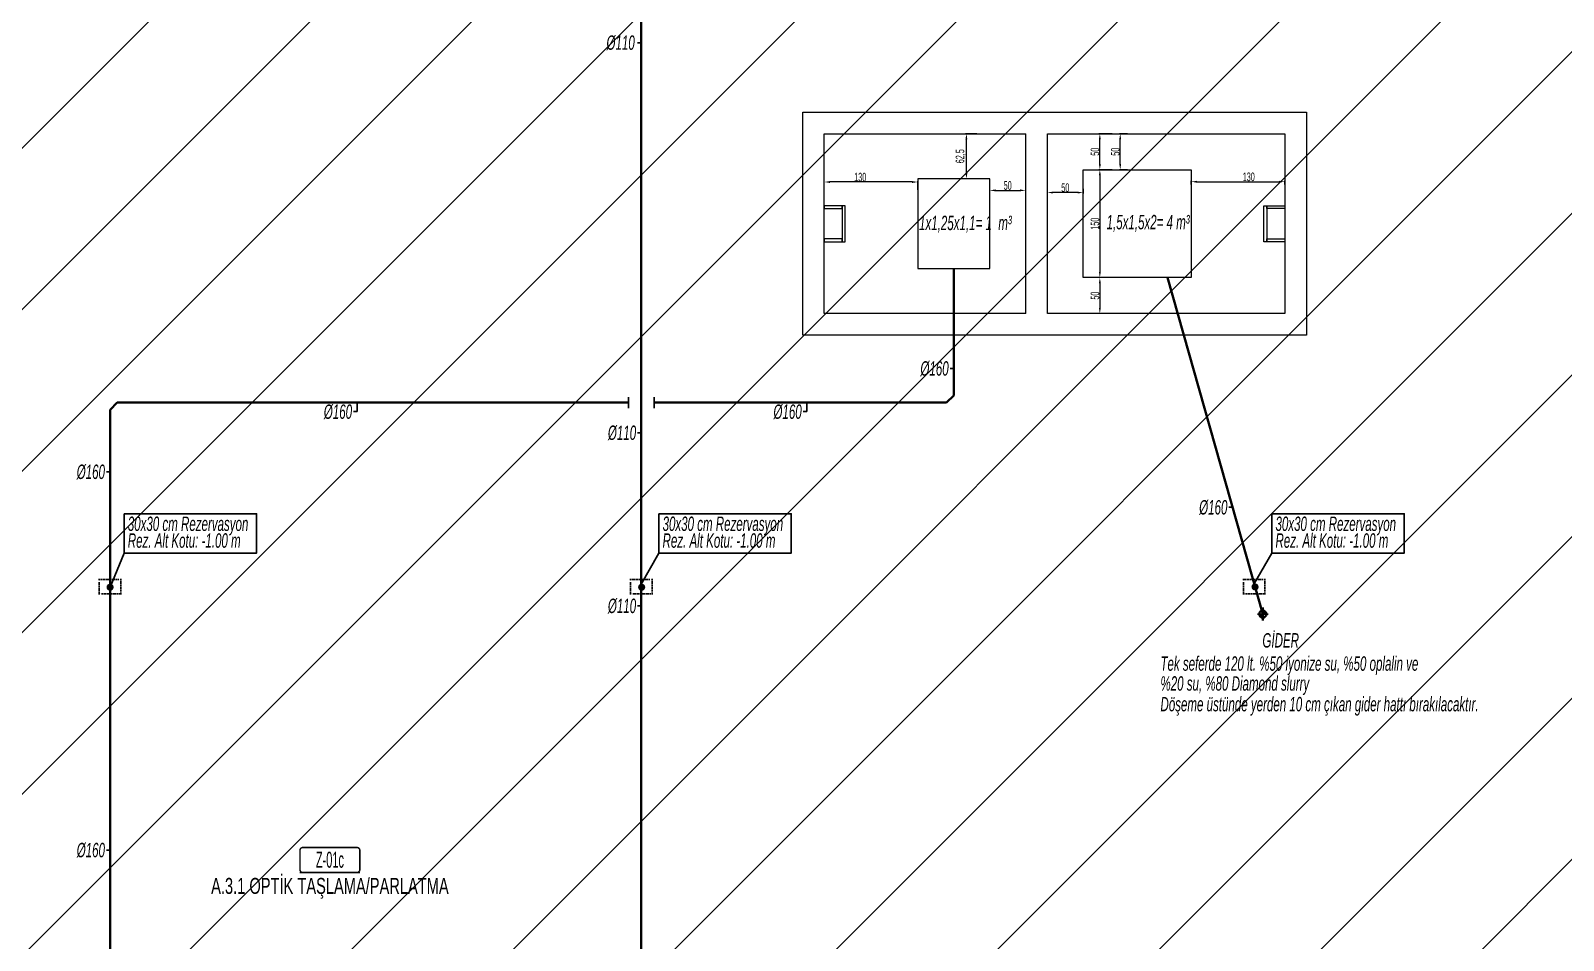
# Model space of a CAD drawing. Header units: centimetres. Extents: x 372964 to 529194, y 28783 to 59011.
# Drawn here: x 496354 to 498484, y 56331 to 57595 of the extents above; entities that cross this region are included whole.
import ezdxf
from ezdxf.enums import TextEntityAlignment as Align

# ---------------------------------------------------------------- set-up
doc = ezdxf.new("R2010")
doc.units = ezdxf.units.CM
doc.linetypes.add('DOT', pattern=[0.25, 0, -0.25])
doc.layers.get('0').update_dxf_attribs({"lineweight": 9})
doc.layers.get('Defpoints').update_dxf_attribs({"color": 8, "lineweight": 9})
for name, color, linetype in [('-M-MAHAL-DEBILER', 7, 'Continuous'), ('-M-MAHAL-ETIKET-NOT', 7, 'Continuous'), ('-M-MAHAL-ETIKET-NOTM', 7, 'Continuous'), ('-M-MAHAL-ETK-', 7, 'Continuous'), ('-M-MAHAL-HAVA-DEGISIM', 7, 'Continuous'), ('-M-MAHAL-NO', 7, 'Continuous'), ('-M-MAHAL-NOM', 7, 'Continuous')]:
    doc.layers.add(name, color=color, linetype=linetype)
for name, color, linetype, lineweight in [('0-KRCN REZ.', 4, 'Continuous', 30), ('0-KRCN-SHT-PİSSU-BORU', 220, 'PISSU_LINE50', 40), ('0-KRCN-SHT-YAZI-ÇAP-PİSSU', 41, 'Continuous', 30), ('0-MEKANİK NOTLAR', 4, 'Continuous', 25)]:
    doc.layers.add(name, color=color, linetype=linetype, lineweight=lineweight)
doc.styles.add('-M-ISSO-TEXT-TTF', font='ARIALN.TTF')
doc.styles.add('-M-MHLETK-NOT', font='romans.shx', dxfattribs={"width": 0.7})
doc.styles.add('-M-MHLETK-TEXT', font='ARIALN.TTF', dxfattribs={"width": 0.7})
doc.styles.add('MUF', font='isocpeur.ttf')
doc.styles.add('OLCU50', font='arial.ttf', dxfattribs={"width": 0.5, "height": 12})
doc.styles.add('ÇAP-2', font='ARIALNBI.TTF')
doc.linetypes.add('PISSU_LINE50', pattern='A,50,-10,["C",MUF,S=10,R=0,X=1,Y=-5],0', length=60)
doc.dimstyles.new('ÖLÇÜLENDİRME', dxfattribs={"dimtxt": 12, "dimasz": 8, "dimexe": 1.25, "dimexo": 0.625, "dimtad": 1, "dimtxsty": 'OLCU50', "dimcen": 0, "dimclrd": 256, "dimclre": 256, "dimclrt": 256, "dimadec": 0, "dimazin": 0, "dimtfac": 1, "dimtmove": 0, "dimatfit": 3, "dimfxl": 1, "dimlwd": -1, "dimlwe": -1, "dimarcsym": 0})

# ---------------------------------------------------------------- blocks, each defined once
blk = doc.blocks.new('M-MHLETK-YNG')
at = {"layer": '-M-MAHAL-ETIKET-NOTM', "color": 3, "style": '-M-ISSO-TEXT-TTF', "width": 0.8, "flags": 8}
blk.add_attdef('MAH-ADI2', text='', height=1.11, dxfattribs=at).set_placement((0, -2.55), align=Align.MIDDLE_CENTER)
at = {"layer": '-M-MAHAL-HAVA-DEGISIM', "style": '-M-MHLETK-NOT', "width": 0.5, "flags": 8}
blk.add_attdef('HAVADEG', text='', height=0.6, dxfattribs=at).set_placement((0, 3.61), align=Align.MIDDLE_CENTER)
blk.add_wipeout([(-2.08, 1.74), (2.08, 1.74), (2.08, 0), (-2.08, 0)]).dxf.layer = '-M-MAHAL-ETK-'
at = {"layer": '-M-MAHAL-ETK-', "color": 0}
for p, q in [((-2.08, 0), (2.08, 0)), ((-1.16, 0), (-1.16, 0))]:
    blk.add_line(p, q, dxfattribs=at)
blk.add_lwpolyline([(-1.88, 1.74, 0.1, 0.1, 0), (1.88, 1.74, 0.1, 0.1, -0.414214), (2.08, 1.54, 0.1, 0.1, 0), (2.08, 0.2, 0.1, 0.1, -0.414214), (1.88, 0, 0.1, 0.1, 0), (-1.88, 0, 0.1, 0.1, -0.414214), (-2.08, 0.2, 0.1, 0.1, 0), (-2.08, 1.54, 0.1, 0.1, -0.414214)], format="xyseb", close=True, dxfattribs=at)
at = {"layer": '-M-MAHAL-DEBILER', "color": 4, "style": '-M-MHLETK-NOT', "width": 0.5, "flags": 8}
blk.add_attdef('DEBIS', text='', height=0.4, dxfattribs=at).set_placement((-2.17, 2.15), align=Align.MIDDLE_CENTER)
at = {"layer": '-M-MAHAL-DEBILER', "color": 191, "style": '-M-MHLETK-NOT', "width": 0.5, "flags": 8}
blk.add_attdef('DEBIR', text='', height=0.4, dxfattribs=at).set_placement((-1.61, 2.15), align=Align.MIDDLE_CENTER)
at = {"layer": '-M-MAHAL-DEBILER', "color": 31, "style": '-M-MHLETK-NOT', "width": 0.5, "flags": 8}
blk.add_attdef('DEBIF', text='', height=0.4, dxfattribs=at).set_placement((1.59, 2.15), align=Align.MIDDLE_CENTER)
at = {"layer": '-M-MAHAL-DEBILER', "color": 1, "style": '-M-MHLETK-NOT', "width": 0.5, "flags": 8}
blk.add_attdef('DEBIE', text='', height=0.4, dxfattribs=at).set_placement((2.32, 2.15), align=Align.MIDDLE_CENTER)
at = {"layer": '-M-MAHAL-ETIKET-NOT', "color": 3}
for tag, height, style, width, flags, p in [('KIS', 0.04, '-M-MHLETK-NOT', 0.5, 9, (-2.59, 1.62)), ('ALAN', 0.04, '-M-MHLETK-NOT', 0.5, 9, (-2.58, 1.56)), ('RH', 0.04, '-M-MHLETK-NOT', 0.5, 9, (-2.39, 1.62)), ('YUKSEKLIK', 0.04, '-M-MHLETK-NOT', 0.5, 9, (-2.32, 1.56)), ('YAZ', 0.04, '-M-MHLETK-NOT', 0.5, 9, (-2.18, 1.62)), ('MAH-ADI', 1.11, '-M-ISSO-TEXT-TTF', 0.8, 8, (0, -0.93))]:
    blk.add_attdef(tag, text='', height=height, dxfattribs=dict(at, style=style, width=width, flags=flags)).set_placement(p, align=Align.MIDDLE_CENTER)
at = {"layer": '-M-MAHAL-ETIKET-NOT', "color": 3, "style": '-M-MHLETK-NOT', "width": 0.5, "flags": 9}
for tag, p, height in [('HL', (-2.62, 1.49), 0.0286), ('KLKTR', (-2.62, 1.42), 0.04), ('RDY-BOY1', (-2.61, 1.37), 0.0286), ('RDY-BOY2', (-2.61, 1.32), 0.0286), ('RDY-BOY3', (-2.61, 1.27), 0.0286), ('RDY-BOY4', (-2.61, 1.22), 0.0286), ('KON-BOY1', (-2.61, 1.14), 0.0286), ('KON-BOY2', (-2.61, 1.09), 0.0286), ('KON-BOY3', (-2.61, 1.04), 0.0286), ('HLA', (-2.52, 1.49), 0.0286), ('RDY-TIP1', (-2.5, 1.37), 0.0286), ('RDY-TIP2', (-2.5, 1.32), 0.0286), ('RDY-TIP3', (-2.5, 1.27), 0.0286), ('RDY-TIP4', (-2.5, 1.22), 0.0286), ('KON-TIP1', (-2.5, 1.14), 0.0286), ('KON-TIP2', (-2.5, 1.09), 0.0286), ('KON-TIP3', (-2.5, 1.04), 0.0286), ('RDY-ADET1', (-2.39, 1.37), 0.0286), ('RDY-ADET2', (-2.39, 1.32), 0.0286), ('RDY-ADET3', (-2.39, 1.27), 0.0286), ('RDY-ADET4', (-2.39, 1.22), 0.0286), ('KON-ADET1', (-2.39, 1.14), 0.0286), ('KON-ADET2', (-2.39, 1.09), 0.0286), ('KON-ADET3', (-2.39, 1.04), 0.0286), ('RDY-ISI1', (-2.27, 1.37), 0.0286), ('RDY-ISI2', (-2.27, 1.32), 0.0286), ('RDY-ISI3', (-2.27, 1.27), 0.0286), ('RDY-ISI4', (-2.27, 1.22), 0.0286), ('KON-ISI1', (-2.27, 1.14), 0.0286), ('KON-ISI2', (-2.27, 1.09), 0.0286), ('KON-ISI3', (-2.27, 1.04), 0.0286), ('SHG', (-2.23, 1.49), 0.0286), ('AHU', (-2.23, 1.44), 0.0286), ('LHG', (-2.13, 1.49), 0.0286), ('RDY-BNP1', (-2.1, 1.37), 0.0286), ('RDY-BNP2', (-2.1, 1.32), 0.0286), ('RDY-BNP3', (-2.1, 1.27), 0.0286), ('RDY-BNP4', (-2.1, 1.22), 0.0286), ('KON-BNP1', (-2.1, 1.14), 0.0286), ('KON-BNP2', (-2.1, 1.09), 0.0286), ('KON-BNP3', (-2.1, 1.04), 0.0286), ('HG', (-2.04, 1.49), 0.0286), ('HGA', (-1.96, 1.49), 0.0286), ('EF', (-1.96, 1.44), 0.0286), ('RDY-BNK1', (-1.96, 1.37), 0.0286), ('RDY-BNK2', (-1.96, 1.32), 0.0286), ('RDY-BNK3', (-1.96, 1.27), 0.0286), ('RDY-BNK4', (-1.96, 1.22), 0.0286), ('KON-BNK1', (-1.96, 1.14), 0.0286), ('KON-BNK2', (-1.96, 1.09), 0.0286), ('KON-BNK3', (-1.96, 1.04), 0.0286), ('FCU-TIP1', (-2.61, 0.96), 0.0286), ('FCU-TIP2', (-2.61, 0.91), 0.0286), ('FCU-TIP3', (-2.61, 0.86), 0.0286), ('VRV-TIP1', (-2.61, 0.76), 0.0286), ('VRV-TIP2', (-2.61, 0.71), 0.0286), ('FCU-ADET1', (-2.52, 0.96), 0.0286), ('FCU-ADET2', (-2.52, 0.91), 0.0286), ('FCU-ADET3', (-2.52, 0.86), 0.0286), ('VRV-ADET1', (-2.52, 0.76), 0.0286), ('VRV-ADET2', (-2.52, 0.71), 0.0286), ('FCU-KAP1', (-2.4, 0.96), 0.0286), ('FCU-KAP2', (-2.4, 0.91), 0.0286), ('FCU-KAP3', (-2.4, 0.86), 0.0286), ('VRV-KAP1', (-2.4, 0.76), 0.0286), ('VRV-KAP2', (-2.4, 0.71), 0.0286), ('FCU-DUY1', (-2.27, 0.96), 0.0286), ('FCU-DUY2', (-2.27, 0.91), 0.0286), ('FCU-DUY3', (-2.27, 0.86), 0.0286), ('VRV-DUY1', (-2.27, 0.76), 0.0286), ('VRV-DUY2', (-2.27, 0.71), 0.0286), ('FCU-SOG1', (-2.15, 0.96), 0.0286), ('FCU-SOG2', (-2.15, 0.91), 0.0286), ('FCU-SOG3', (-2.15, 0.86), 0.0286), ('VRV-SOG1', (-2.15, 0.76), 0.0286), ('VRV-SOG2', (-2.15, 0.71), 0.0286), ('FCU-ISI1', (-2.04, 0.96), 0.0286), ('FCU-ISI2', (-2.04, 0.91), 0.0286), ('FCU-ISI3', (-2.04, 0.86), 0.0286), ('VRV-ISI1', (-2.04, 0.76), 0.0286), ('VRV-ISI2', (-2.04, 0.71), 0.0286), ('FCU-DEBI1', (-1.95, 0.96), 0.0286), ('FCU-DEBI2', (-1.95, 0.91), 0.0286), ('FCU-DEBI3', (-1.95, 0.86), 0.0286), ('VRV-DEBI1', (-1.95, 0.76), 0.0286), ('VRV-DEBI2', (-1.95, 0.71), 0.0286), ('FCU-BNP1', (-1.83, 0.96), 0.0286), ('FCU-BNP2', (-1.83, 0.91), 0.0286), ('FCU-BNP3', (-1.83, 0.86), 0.0286), ('VRV-BNP1', (-1.83, 0.76), 0.0286), ('VRV-BNP2', (-1.83, 0.71), 0.0286), ('FCU-BNK1', (-1.61, 0.96), 0.0286), ('FCU-BNK2', (-1.61, 0.91), 0.0286), ('FCU-BNK3', (-1.61, 0.86), 0.0286), ('VRV-BNK1', (-1.61, 0.76), 0.0286), ('VRV-BNK2', (-1.61, 0.71), 0.0286)]:
    blk.add_attdef(tag, p, '', height=height, dxfattribs=at)
at = {"layer": '-M-MAHAL-HAVA-DEGISIM', "style": '-M-MHLETK-NOT', "width": 0.5, "flags": 8}
blk.add_attdef('HAVA', text='', height=0.6, dxfattribs=at).set_placement((0, 2.4), align=Align.MIDDLE_CENTER)
at = {"layer": '-M-MAHAL-NO', "color": 7, "style": '-M-MHLETK-TEXT', "width": 0.6, "flags": 8}
blk.add_attdef('MAH-NO', text='', height=1.11, dxfattribs=at).set_placement((0, 0.89), align=Align.MIDDLE_CENTER)
at = {"layer": '-M-MAHAL-NOM', "color": 7, "style": '-M-MHLETK-TEXT', "width": 0.6, "flags": 8}
blk.add_attdef('MAH-NOM', text='', height=1.11, dxfattribs=at).set_placement((0, 0.89), align=Align.MIDDLE_CENTER)
blk = doc.blocks.new('*D39')
at = {"layer": '0-MEKANİK NOTLAR', "transparency": 16777216}
for p, q in [((497878.6, 57452.2), (497867.4, 57452.2)), ((497868.6, 57410.2), (497868.6, 57444.2)), ((497878.6, 57402.2), (497867.4, 57402.2))]:
    blk.add_line(p, q, dxfattribs=at)
for points in [[(497870, 57444.2), (497867.3, 57444.2), (497868.6, 57452.2)], [(497867.3, 57410.2), (497870, 57410.2), (497868.6, 57402.2)]]:
    blk.add_solid(points, dxfattribs=at)
at = {"layer": 'Defpoints', "color": 0, "transparency": 16777216}
for p in [(497868.6, 57452.2), (497879.3, 57452.2), (497879.3, 57402.2)]:
    blk.add_point(p, dxfattribs=at)
at = {"layer": '0-MEKANİK NOTLAR', "transparency": 16777216, "insert": (497861.9, 57427.2), "char_height": 12, "attachment_point": 5, "rotation": 90, "style": 'OLCU50'}
blk.add_mtext('50', dxfattribs=at)
blk = doc.blocks.new('*D40')
at = {"layer": '0-MEKANİK NOTLAR', "transparency": 16777216}
for p, q in [((497842.4, 57402.2), (497839.1, 57402.2)), ((497840.3, 57394.2), (497840.3, 57260.2)), ((497842.4, 57252.2), (497839.1, 57252.2))]:
    blk.add_line(p, q, dxfattribs=at)
for points in [[(497841.7, 57394.2), (497839, 57394.2), (497840.3, 57402.2)], [(497839, 57260.2), (497841.7, 57260.2), (497840.3, 57252.2)]]:
    blk.add_solid(points, dxfattribs=at)
at = {"layer": 'Defpoints', "color": 0, "transparency": 16777216}
for p in [(497843, 57402.2), (497840.3, 57252.2), (497843, 57252.2)]:
    blk.add_point(p, dxfattribs=at)
at = {"layer": '0-MEKANİK NOTLAR', "transparency": 16777216, "insert": (497833.6, 57327.2), "char_height": 12, "attachment_point": 5, "rotation": 90, "style": 'OLCU50'}
blk.add_mtext('150', dxfattribs=at)
blk = doc.blocks.new('*D41')
at = {"layer": '0-MEKANİK NOTLAR', "transparency": 16777216}
for p, q in [((497864.5, 57252.2), (497839.1, 57252.2)), ((497840.3, 57244.2), (497840.3, 57210.2)), ((497864.5, 57202.2), (497839.1, 57202.2))]:
    blk.add_line(p, q, dxfattribs=at)
for points in [[(497841.7, 57244.2), (497839, 57244.2), (497840.3, 57252.2)], [(497839, 57210.2), (497841.7, 57210.2), (497840.3, 57202.2)]]:
    blk.add_solid(points, dxfattribs=at)
at = {"layer": 'Defpoints', "color": 0, "transparency": 16777216}
for p in [(497865.1, 57252.2), (497840.3, 57202.2), (497865.1, 57202.2)]:
    blk.add_point(p, dxfattribs=at)
at = {"layer": '0-MEKANİK NOTLAR', "transparency": 16777216, "insert": (497833.6, 57227.2), "char_height": 12, "attachment_point": 5, "rotation": 90, "style": 'OLCU50'}
blk.add_mtext('50', dxfattribs=at)
blk = doc.blocks.new('*D42')
at = {"layer": '0-MEKANİK NOTLAR', "transparency": 16777216}
for p, q in [((497857.6, 57452.2), (497839.1, 57452.2)), ((497840.3, 57410.2), (497840.3, 57444.2)), ((497857.6, 57402.2), (497839.1, 57402.2))]:
    blk.add_line(p, q, dxfattribs=at)
for points in [[(497841.7, 57444.2), (497839, 57444.2), (497840.3, 57452.2)], [(497839, 57410.2), (497841.7, 57410.2), (497840.3, 57402.2)]]:
    blk.add_solid(points, dxfattribs=at)
at = {"layer": 'Defpoints', "color": 0, "transparency": 16777216}
for p in [(497840.3, 57452.2), (497858.2, 57452.2), (497858.2, 57402.2)]:
    blk.add_point(p, dxfattribs=at)
at = {"layer": '0-MEKANİK NOTLAR', "transparency": 16777216, "insert": (497833.6, 57427.2), "char_height": 12, "attachment_point": 5, "rotation": 90, "style": 'OLCU50'}
blk.add_mtext('50', dxfattribs=at)
blk = doc.blocks.new('*D43')
at = {"layer": '0-MEKANİK NOTLAR', "transparency": 16777216}
for p, q in [((497669.2, 57452.2), (497653.6, 57452.2)), ((497654.9, 57397.7), (497654.9, 57444.2)), ((497669.2, 57389.7), (497653.6, 57389.7))]:
    blk.add_line(p, q, dxfattribs=at)
for points in [[(497656.2, 57444.2), (497653.5, 57444.2), (497654.9, 57452.2)], [(497653.5, 57397.7), (497656.2, 57397.7), (497654.9, 57389.7)]]:
    blk.add_solid(points, dxfattribs=at)
at = {"layer": 'Defpoints', "color": 0, "transparency": 16777216}
for p in [(497654.9, 57452.2), (497669.8, 57452.2), (497669.8, 57389.7)]:
    blk.add_point(p, dxfattribs=at)
at = {"layer": '0-MEKANİK NOTLAR', "transparency": 16777216, "insert": (497647, 57420.9), "char_height": 12, "attachment_point": 5, "rotation": 90, "style": 'OLCU50'}
blk.add_mtext('62,5', dxfattribs=at)
blk = doc.blocks.new('*D44')
at = {"layer": '0-MEKANİK NOTLAR', "transparency": 16777216}
for p, q in [((497967.3, 57381.6), (497967.3, 57386.7)), ((498097.3, 57381.6), (498097.3, 57386.7)), ((497975.3, 57385.5), (498089.3, 57385.5))]:
    blk.add_line(p, q, dxfattribs=at)
for points in [[(497975.3, 57386.8), (497975.3, 57384.1), (497967.3, 57385.5)], [(498089.3, 57384.1), (498089.3, 57386.8), (498097.3, 57385.5)]]:
    blk.add_solid(points, dxfattribs=at)
at = {"layer": 'Defpoints', "color": 0, "transparency": 16777216}
for p in [(497967.3, 57380.9), (498097.3, 57385.5), (498097.3, 57380.9)]:
    blk.add_point(p, dxfattribs=at)
at = {"layer": '0-MEKANİK NOTLAR', "transparency": 16777216, "insert": (498047.3, 57392.2), "char_height": 12, "attachment_point": 5, "style": 'OLCU50'}
blk.add_mtext('130', dxfattribs=at)
blk = doc.blocks.new('*D45')
at = {"layer": '0-MEKANİK NOTLAR', "transparency": 16777216}
for p, q in [((497457.3, 57374.4), (497457.3, 57386.3)), ((497587.3, 57374.4), (497587.3, 57386.3)), ((497579.3, 57385.1), (497465.3, 57385.1))]:
    blk.add_line(p, q, dxfattribs=at)
for points in [[(497465.3, 57386.4), (497465.3, 57383.7), (497457.3, 57385.1)], [(497579.3, 57383.7), (497579.3, 57386.4), (497587.3, 57385.1)]]:
    blk.add_solid(points, dxfattribs=at)
at = {"layer": 'Defpoints', "color": 0, "transparency": 16777216}
for p in [(497457.3, 57385.1), (497457.3, 57373.7), (497587.3, 57373.7)]:
    blk.add_point(p, dxfattribs=at)
at = {"layer": '0-MEKANİK NOTLAR', "transparency": 16777216, "insert": (497507.3, 57391.8), "char_height": 12, "attachment_point": 5, "style": 'OLCU50'}
blk.add_mtext('130', dxfattribs=at)
blk = doc.blocks.new('*D46')
at = {"layer": '0-MEKANİK NOTLAR', "transparency": 16777216}
for p, q in [((497687.3, 57369.1), (497687.3, 57374.7)), ((497695.3, 57373.4), (497729.3, 57373.4)), ((497737.3, 57369.1), (497737.3, 57374.7))]:
    blk.add_line(p, q, dxfattribs=at)
for points in [[(497695.3, 57374.8), (497695.3, 57372.1), (497687.3, 57373.4)], [(497729.3, 57372.1), (497729.3, 57374.8), (497737.3, 57373.4)]]:
    blk.add_solid(points, dxfattribs=at)
at = {"layer": 'Defpoints', "color": 0, "transparency": 16777216}
for p in [(497687.3, 57368.5), (497737.3, 57373.4), (497737.3, 57368.5)]:
    blk.add_point(p, dxfattribs=at)
at = {"layer": '0-MEKANİK NOTLAR', "transparency": 16777216, "insert": (497712.3, 57380.2), "char_height": 12, "attachment_point": 5, "style": 'OLCU50'}
blk.add_mtext('50', dxfattribs=at)
blk = doc.blocks.new('*D47')
at = {"layer": '0-MEKANİK NOTLAR', "transparency": 16777216}
for p, q in [((497767.3, 57375.5), (497767.3, 57369.2)), ((497809.3, 57370.4), (497775.3, 57370.4)), ((497817.3, 57375.5), (497817.3, 57369.2))]:
    blk.add_line(p, q, dxfattribs=at)
for points in [[(497775.3, 57371.7), (497775.3, 57369.1), (497767.3, 57370.4)], [(497809.3, 57369.1), (497809.3, 57371.7), (497817.3, 57370.4)]]:
    blk.add_solid(points, dxfattribs=at)
at = {"layer": 'Defpoints', "color": 0, "transparency": 16777216}
for p in [(497767.3, 57376.1), (497767.3, 57370.4), (497817.3, 57376.1)]:
    blk.add_point(p, dxfattribs=at)
at = {"layer": '0-MEKANİK NOTLAR', "transparency": 16777216, "insert": (497792.3, 57377.2), "char_height": 12, "attachment_point": 5, "style": 'OLCU50'}
blk.add_mtext('50', dxfattribs=at)
blk = doc.blocks.new('G$C18012375')
at = {"layer": '0-KRCN-SHT-PİSSU-BORU', "color": 30}
for p, q in [((0, 9), (0, -9)), ((0, 0), (0, 5))]:
    blk.add_line(p, q, dxfattribs=at)
blk.add_circle((0, 0), 5, dxfattribs=at)
for centre, start, end in [((0, -2.5), 90, 270), ((0, 2.5), 270, 90)]:
    blk.add_arc(centre, 2.5, start, end, dxfattribs=at)
at = {"layer": '0-KRCN-SHT-YAZI-ÇAP-PİSSU', "color": 30, "linetype": 'Continuous'}
blk.add_line((-7.5, 0), (7.5, 0), dxfattribs=at)
blk = doc.blocks.new('G$CAA6DA624')
at = {"layer": '0-KRCN-SHT-YAZI-ÇAP-PİSSU', "linetype": 'Continuous'}
blk.add_lwpolyline([(0, 54.6), (184, 54.6), (184, -0.1), (0, 0)], close=True, dxfattribs=at)
at = {"layer": '0-KRCN-SHT-YAZI-ÇAP-PİSSU', "linetype": 'Continuous', "style": 'ÇAP-2', "width": 0.7}
for s, p in [('30x30 cm Rezervasyon', (5.1, 30.7)), ('Rez. Alt Kotu: -1.00 m', (5.1, 7.4))]:
    blk.add_text(s, height=20, dxfattribs=at).set_placement(p)

msp = doc.modelspace()

# ---------------------------------------------------------------- hatches: boundary and pattern name
h = msp.add_hatch()
h.set_pattern_fill('ANSI31', color=8, scale=50, style=0)
h.paths.add_polyline_path([(475400, 51640), (498580, 51640), (498580, 57840), (475400, 57840)])
at = {"layer": '0-KRCN-SHT-YAZI-ÇAP-PİSSU', "linetype": 'Continuous'}
h = msp.add_hatch(color=256, dxfattribs=at)
h.dxf.hatch_style = 1
edge = h.paths.add_edge_path()
edge.add_arc((496464.75, 56821.949), 5, -90, 270, ccw=False)
h = msp.add_hatch(color=256, dxfattribs=at)
h.dxf.hatch_style = 1
edge = h.paths.add_edge_path()
edge.add_arc((497203.519, 56821.949), 5, -90, 270, ccw=False)
h = msp.add_hatch(color=256, dxfattribs=at)
h.dxf.hatch_style = 1
edge = h.paths.add_edge_path()
edge.add_arc((498056.014, 56822.352), 5, -90, 270, ccw=False)

# ---------------------------------------------------------------- linework, layer by layer
at = {"layer": '0-KRCN REZ.', "linetype": 'DOT', "ltscale": 10}
for points in [[(496479.746, 56812.563), (496449.746, 56812.563), (496449.746, 56832.563), (496479.746, 56832.563)], [(497217.972, 56812.563), (497187.972, 56812.563), (497187.972, 56832.563), (497217.972, 56832.563)], [(498069.797, 56812.563), (498039.797, 56812.563), (498039.797, 56832.563), (498069.797, 56832.563)]]:
    msp.add_lwpolyline(points, close=True, dxfattribs=at)
at = {"layer": '0-KRCN-SHT-PİSSU-BORU'}
msp.add_line((497202.972, 55330.063), (497202.972, 57662.403), dxfattribs=at)
at = {"layer": '0-KRCN-SHT-PİSSU-BORU', "color": 30}
for p, q in [((497637.332, 57088.423), (497637.332, 57264.66)), ((498066.746, 56784.563), (497934.418, 57252.16)), ((497627.332, 57078.423), (497637.332, 57088.423)), ((496464.746, 57068.423), (496474.746, 57078.423)), ((496464.746, 56004.563), (496464.746, 57068.423)), ((496474.746, 57078.423), (497185.068, 57078.423)), ((497220.877, 57078.423), (497627.332, 57078.423))]:
    msp.add_line(p, q, dxfattribs=at)
at = {"layer": '0-KRCN-SHT-YAZI-ÇAP-PİSSU', "linetype": 'Continuous'}
for p, q in [((497197.626, 57578.587), (497202.972, 57578.587)), ((497632.147, 57126.011), (497637.332, 57126.011)), ((496808.176, 57065.955), (496808.176, 57078.423)), ((497185.068, 57085.923), (497185.068, 57070.923)), ((497220.877, 57085.923), (497220.877, 57070.923)), ((497433.098, 57065.955), (497433.098, 57078.423)), ((496802.992, 57065.955), (496808.176, 57065.955)), ((497427.914, 57065.955), (497433.098, 57065.955)), ((497197.788, 57036.647), (497202.972, 57036.647)), ((496459.561, 56982.361), (496464.746, 56982.361)), ((498019.551, 56933.011), (498024.736, 56933.011)), ((496484.267, 56869.404), (496464.746, 56821.771)), ((497227.48, 56869.404), (497202.22, 56825.253)), ((498079.318, 56869.404), (498054.044, 56825.253)), ((497197.788, 56796.051), (497202.972, 56796.051)), ((496459.561, 56456.676), (496464.746, 56456.676))]:
    msp.add_line(p, q, dxfattribs=at)
at = {"layer": '0-MEKANİK NOTLAR', "color": 8}
for p, q in [((497737.332, 57202.16), (497737.332, 57452.16)), ((497767.332, 57202.16), (497767.332, 57452.16))]:
    msp.add_line(p, q, dxfattribs=at)
msp.add_lwpolyline([(497427.332, 57482.16), (498127.332, 57482.16), (498127.332, 57172.16), (497427.332, 57172.16)], close=True, dxfattribs=at)
for points in [[(497737.332, 57202.16), (497457.332, 57202.16), (497457.332, 57452.16), (497737.332, 57452.16)], [(497767.332, 57452.16), (498097.332, 57452.16), (498097.332, 57202.16), (497767.332, 57202.16)]]:
    msp.add_lwpolyline(points, dxfattribs=at)
at = {"layer": '0-MEKANİK NOTLAR', "color": 4}
for points in [[(497587.332, 57264.66), (497687.332, 57264.66), (497687.332, 57389.66), (497587.332, 57389.66)], [(497817.332, 57402.16), (497967.332, 57402.16), (497967.332, 57252.16), (497817.332, 57252.16)], [(497482.332, 57352.16), (497457.332, 57352.16), (497457.332, 57348.16), (497482.332, 57348.16)], [(497486.332, 57302.16), (497486.332, 57352.16), (497482.332, 57352.16), (497482.332, 57302.16)], [(498068.332, 57302.16), (498068.332, 57352.16), (498072.332, 57352.16), (498072.332, 57302.16)], [(498072.332, 57352.16), (498097.332, 57352.16), (498097.332, 57348.16), (498072.332, 57348.16)], [(497482.332, 57306.16), (497457.332, 57306.16), (497457.332, 57302.16), (497482.332, 57302.16)], [(498072.332, 57306.16), (498097.332, 57306.16), (498097.332, 57302.16), (498072.332, 57302.16)]]:
    msp.add_lwpolyline(points, close=True, dxfattribs=at)

# ---------------------------------------------------------------- block references
at = {"layer": '0-KRCN-SHT-PİSSU-BORU', "color": 30}
msp.add_blockref('G$C18012375', (498066.746, 56784.563), dxfattribs=at)
at = {"layer": '0-KRCN-SHT-YAZI-ÇAP-PİSSU', "linetype": 'Continuous'}
for p in [(496484.254, 56869.404), (497227.48, 56869.404), (498079.318, 56869.404)]:
    msp.add_blockref('G$CAA6DA624', p, dxfattribs=at)

# ---------------------------------------------------------------- texts
at = {"layer": '0-KRCN-SHT-YAZI-ÇAP-PİSSU', "linetype": 'Continuous', "style": 'ÇAP-2', "width": 0.7}
for s, p in [('%%C110', (497193.928, 57578.795)), ('%%C160', (497630.2, 57125.978)), ('%%C160', (496801.044, 57065.923)), ('%%C160', (497425.967, 57065.923)), ('%%C110', (497195.84, 57036.614)), ('%%C160', (496457.614, 56982.329)), ('%%C160', (498017.604, 56932.978)), ('%%C110', (497195.84, 56796.018)), ('%%C160', (496457.614, 56456.644))]:
    msp.add_text(s, height=20, dxfattribs=at).set_placement(p, align=Align.MIDDLE_RIGHT)
for s, p in [('1x1,25x1,1= 1  m³', (497589.07, 57318.22)), ('1,5x1,5x2= 4 m³', (497849.674, 57319.318))]:
    msp.add_text(s, height=20, dxfattribs=at).set_placement(p)
at = {"layer": '0-KRCN-SHT-YAZI-ÇAP-PİSSU', "color": 30, "linetype": 'Continuous', "style": 'ÇAP-2', "width": 0.7}
for s, p in [('GİDER', (498066.304, 56738.062)), ('Tek seferde 120 lt. %%%50 iyonize su, %%%50 oplalin ve ', (497924.554, 56705.852)), ('%%%20 su, %%%80 Diamond slurry', (497924.554, 56678.18)), ('Döşeme üstünde yerden 10 cm çıkan gider hattı bırakılacaktır.', (497924.554, 56649.445))]:
    msp.add_text(s, height=20, dxfattribs=at).set_placement(p)

# ---------------------------------------------------------------- dimensions: what is measured, and where the dimension line sits
at = {"layer": '0-MEKANİK NOTLAR', "color": 4}
for p1, p2, distance, picture, middle in [((497669.802, 57389.66), (497669.802, 57452.16), 14.939, '*D43', (497647.027, 57420.91)), ((497858.248, 57402.16), (497858.248, 57452.16), 17.927, '*D42', (497833.569, 57427.16)), ((497879.273, 57402.16), (497879.273, 57452.16), 10.623, '*D39', (497861.898, 57427.16)), ((497687.332, 57368.514), (497737.332, 57368.514), 4.935, '*D46', (497712.332, 57380.201)), ((497842.977, 57402.16), (497842.977, 57252.16), -2.656, '*D40', (497833.569, 57327.16)), ((497817.332, 57376.106), (497767.332, 57376.106), 5.694, '*D47', (497792.332, 57377.164)), ((497865.108, 57252.16), (497865.108, 57202.16), -24.788, '*D41', (497833.569, 57227.16))]:
    dim = msp.add_aligned_dim(p1=p1, p2=p2, distance=distance, dimstyle='ÖLÇÜLENDİRME', override={"dimtxt": 20}, dxfattribs=at)
    dim.commit()
    dim.dimension.update_dxf_attribs({"geometry": picture, "text_midpoint": middle})
for base, p1, p2, angle, override, picture, middle in [((497457.332, 57385.065), (497587.332, 57373.739), (497457.332, 57373.739), 180, {"dimtxt": 20}, '*D45', (497507.332, 57385.065)), ((498097.332, 57385.471), (497967.332, 57380.932), (498097.332, 57380.932), 0, {"dimtxt": 22}, '*D44', (498047.332, 57385.471))]:
    dim = msp.add_linear_dim(base=base, p1=p1, p2=p2, angle=angle, dimstyle='ÖLÇÜLENDİRME', override=override, dxfattribs=at)
    dim.commit()
    dim.dimension.update_dxf_attribs({"geometry": picture, "text_midpoint": middle, "dimtype": 161})

# ---------------------------------------------------------------- next in the draw order: block references
at = {"layer": '-M-MAHAL-ETK-', "xscale": 20, "yscale": 20, "zscale": 20}
msp.add_blockref('M-MHLETK-YNG', (496770.251, 56425.426), dxfattribs=at).add_auto_attribs({'MAH-NO': 'Z-01c', 'MAH-ADI': 'A.3.1 OPTİK TAŞLAMA/PARLATMA'})

doc.saveas('drawing.dxf')
